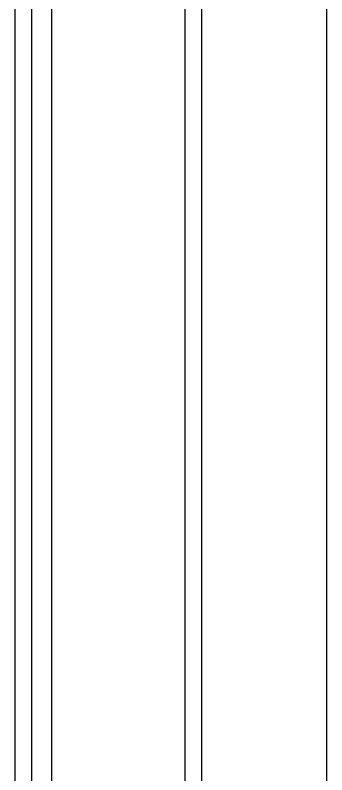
# Model space of a CAD drawing. Header units: millimetres. Extents: x 9 to 367, y 9 to 251.
# Drawn here: x 286.26 to 289.52, y 120.87 to 128.82 of the extents above; entities that cross this region are included whole.
import ezdxf

# ---------------------------------------------------------------- set-up
doc = ezdxf.new("R2010")
doc.units = ezdxf.units.MM
doc.layers.add('图层 1', color=7, linetype='Continuous')

msp = doc.modelspace()

# ---------------------------------------------------------------- linework, layer by layer
at = {"layer": '图层 1', "color": 7, "lineweight": 25}
for points in [[(288.036176, 117.051596), (288.036176, 222.503929)], [(288.205333, 222.503894), (288.205333, 117.051561)], [(289.517561, 117.051596), (289.517561, 222.503929)], [(286.638824, 222.25), (286.638824, 117.305667)], [(286.257824, 117.64451), (286.257824, 221.953843)], [(286.427298, 221.953737), (286.427298, 117.644404)]]:
    msp.add_lwpolyline(points, dxfattribs=at)

doc.saveas('drawing.dxf')
